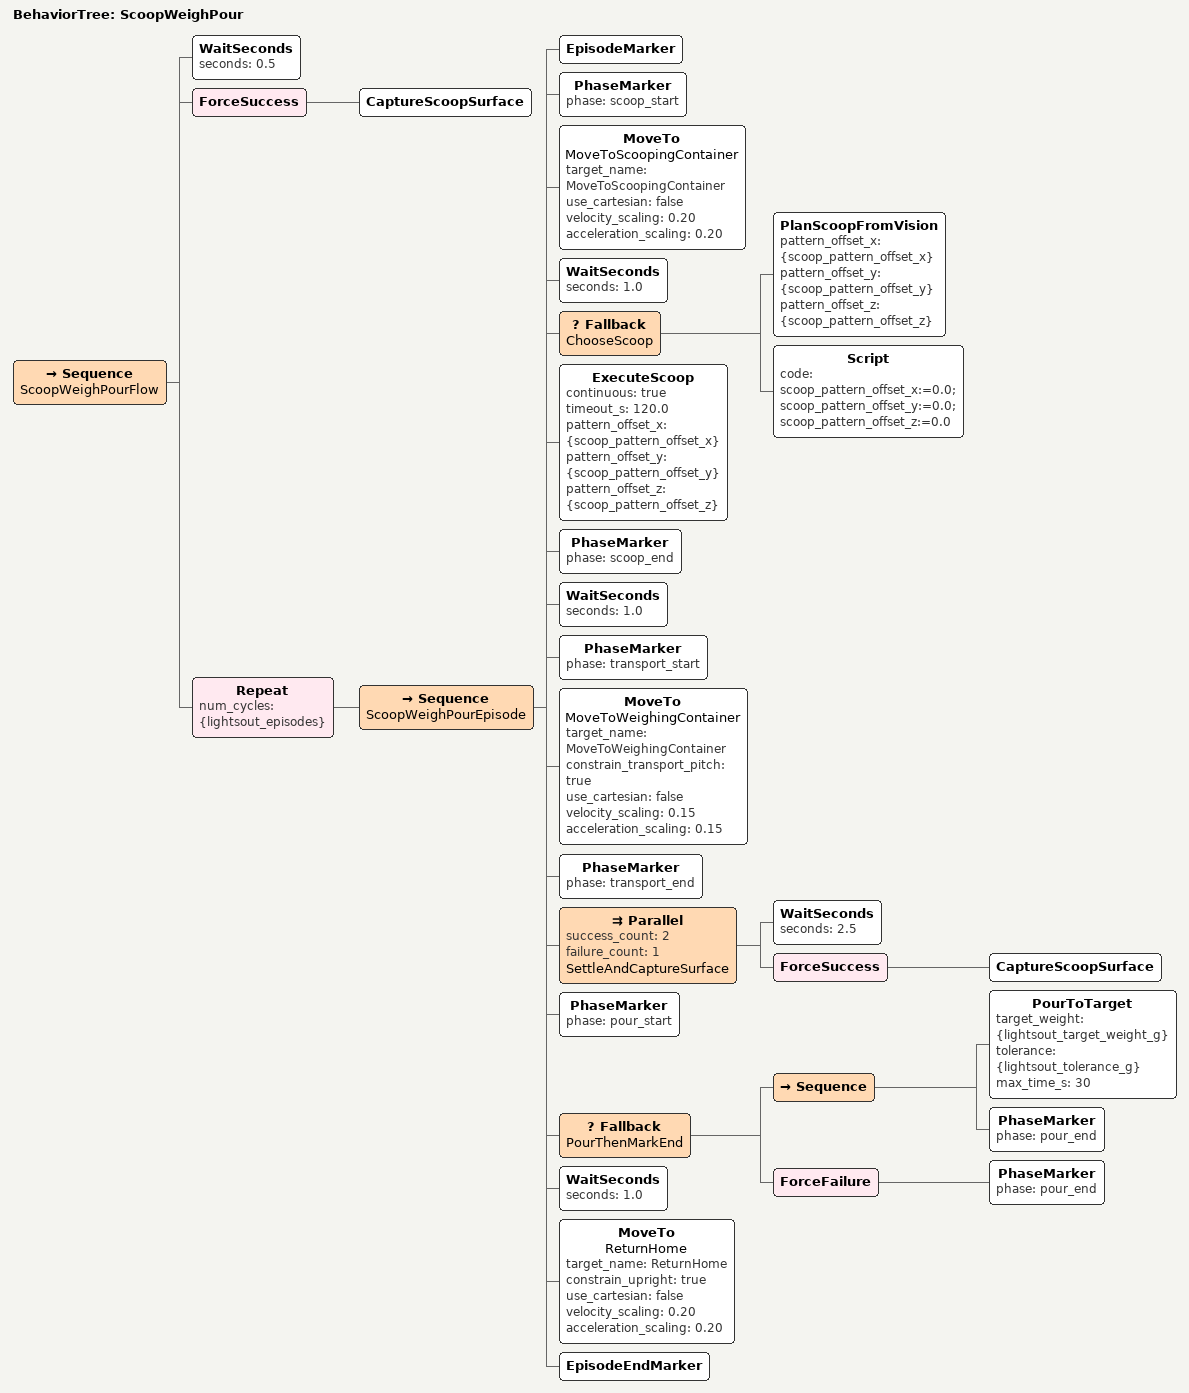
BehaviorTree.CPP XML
<root BTCPP_format="4" main_tree_to_execute="ScoopWeighPour">
  <BehaviorTree ID="ScoopWeighPour">
    <Sequence name="ScoopWeighPourFlow">
      <WaitSeconds seconds="0.5"/>
      <ForceSuccess>
        <CaptureScoopSurface/>
      </ForceSuccess>
      <Repeat num_cycles="{lightsout_episodes}">
        <Sequence name="ScoopWeighPourEpisode">
          <EpisodeMarker/>
          <PhaseMarker phase="scoop_start"/>

          <MoveTo name="MoveToScoopingContainer"
                  target_name="MoveToScoopingContainer"
                  use_cartesian="false"
                  velocity_scaling="0.20"
                  acceleration_scaling="0.20" />
          <WaitSeconds seconds="1.0"/>

          <!-- scoop_vision shift of the authored scoop; authored scoop if no fresh map. -->
          <Fallback name="ChooseScoop">
            <PlanScoopFromVision pattern_offset_x="{scoop_pattern_offset_x}"
                                 pattern_offset_y="{scoop_pattern_offset_y}"
                                 pattern_offset_z="{scoop_pattern_offset_z}"/>
            <Script code="scoop_pattern_offset_x:=0.0; scoop_pattern_offset_y:=0.0; scoop_pattern_offset_z:=0.0"/>
          </Fallback>
          <ExecuteScoop continuous="true" timeout_s="120.0"
                        pattern_offset_x="{scoop_pattern_offset_x}"
                        pattern_offset_y="{scoop_pattern_offset_y}"
                        pattern_offset_z="{scoop_pattern_offset_z}"/>
          <PhaseMarker phase="scoop_end"/>
          <WaitSeconds seconds="1.0"/>

          <PhaseMarker phase="transport_start"/>
          <MoveTo name="MoveToWeighingContainer"
                  target_name="MoveToWeighingContainer"
                  constrain_transport_pitch="true"
                  use_cartesian="false"
                  velocity_scaling="0.15"
                  acceleration_scaling="0.15" />
          <PhaseMarker phase="transport_end"/>
          <!-- Arm is clear of the D455's view of the scoop bin: map the powder
               for the next scoop while the scale settles. -->
          <Parallel success_count="2" failure_count="1" name="SettleAndCaptureSurface">
            <WaitSeconds seconds="2.5"/>
            <ForceSuccess>
              <CaptureScoopSurface/>
            </ForceSuccess>
          </Parallel>

          <PhaseMarker phase="pour_start"/>
          <Fallback name="PourThenMarkEnd">
            <Sequence>
              <PourToTarget target_weight="{lightsout_target_weight_g}"
                            tolerance="{lightsout_tolerance_g}"
                            max_time_s="30"/>
              <PhaseMarker phase="pour_end"/>
            </Sequence>
            <ForceFailure>
              <PhaseMarker phase="pour_end"/>
            </ForceFailure>
          </Fallback>
          <WaitSeconds seconds="1.0"/>

          <MoveTo name="ReturnHome"
                  target_name="ReturnHome"
                  constrain_upright="true"
                  use_cartesian="false"
                  velocity_scaling="0.20"
                  acceleration_scaling="0.20" />
          <EpisodeEndMarker/>
        </Sequence>
      </Repeat>
    </Sequence>
  </BehaviorTree>
</root>
